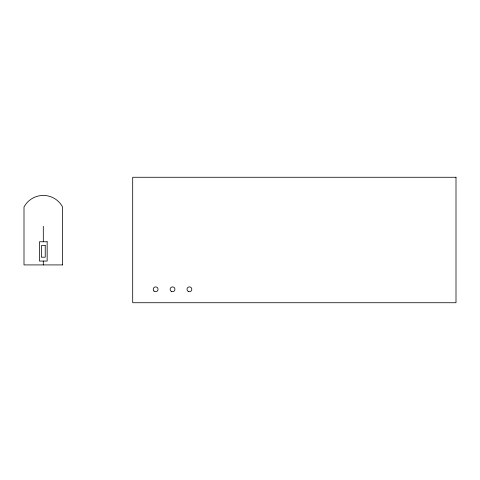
<?xml version="1.0" encoding="UTF-8"?>
<svg xmlns="http://www.w3.org/2000/svg" width="480" height="480" viewBox="0 0 480 480"><rect width="100%" height="100%" fill="white"/><g stroke="black" fill="none" stroke-linecap="round" stroke-linejoin="round"><path stroke-width="0.72" d="M43.302 226.314L43.302 241.758M43.302 261.06L43.302 264.918M456 177.27L132.696 177.27L132.696 302.73L456 302.73L456 177.27M47.16 241.758L39.444 241.758L39.444 261.06L47.16 261.06L47.16 241.758M45.234 245.616L41.37 245.616L41.37 257.196L45.234 257.196L45.234 245.616M62.604 264.918L24 264.918L24 207.012A21.876 21.876 0 0 1 62.604 207.012L62.604 264.918M188.214 291.39A2.412 2.412 0 0 0 191.832 289.302A2.412 2.412 0 0 0 188.214 287.214A2.412 2.412 0 0 0 188.214 291.39M171.324 291.39A2.412 2.412 0 0 0 174.942 289.302A2.412 2.412 0 0 0 171.324 287.214A2.412 2.412 0 0 0 171.324 291.39M153.936 291.006A2.412 2.412 0 0 0 157.974 289.926A2.412 2.412 0 0 0 155.016 286.968A2.412 2.412 0 0 0 153.936 291.006"/></g></svg>
